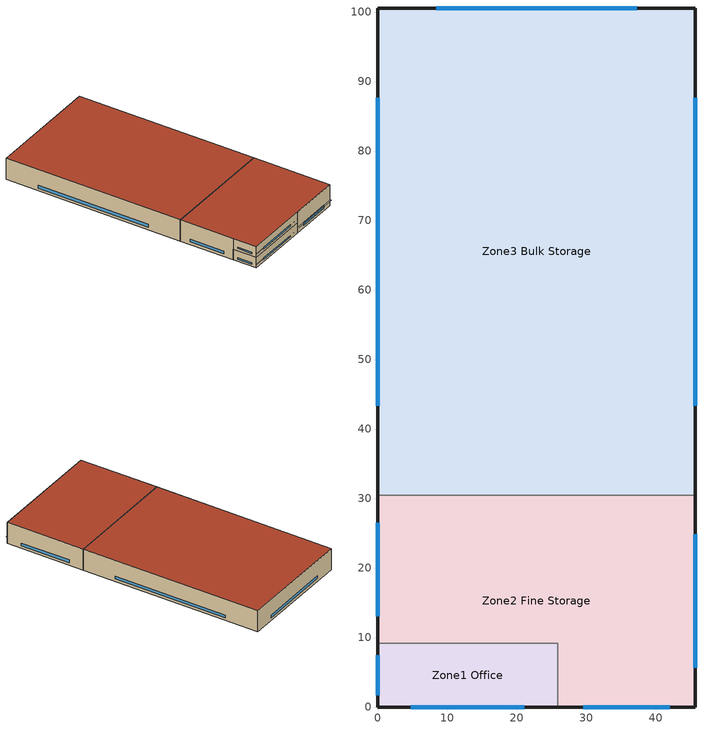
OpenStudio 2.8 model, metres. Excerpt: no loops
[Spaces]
Zone3 Bulk Storage
 floor ground: 45.72,100.58 45.72,30.48 0,30.48 0,100.58 z0
 wall outside (BTAP-Ext-Wall-Mass:U-0.183-:{ "cond"=>0.06} adj ext wall insulation): 45.72,30.48 45.72,100.58 0,100.58 0,30.48 z0:8.53
 wall to Zone2 Fine Storage: 45.72,30.48 0,30.48 z0:8.53
 window (BTAP-Ext-DaylightDiffuser:U=0.140 SHGC=0.600-:{ "cond"=>0.7}): 0,87.68 0,43.38 / 37.3,100.58 8.42,100.58 / 45.72,43.38 45.72,87.68 z1.08:2.16
 roof outside (BTAP-Ext-Roof-Metal:U-0.12099999999999998-:{ "cond"=>0.057} adj roof insulation): 45.72,30.48 45.72,100.58 0,100.58 0,30.48 z8.53
Zone2 Fine Storage
 floor to Zone1 Office: 0,0 0,9.14 25.91,9.14 25.91,0 z4.27
 floor ground: 45.72,30.48 45.72,0 25.91,0 25.91,9.14 0,9.14 0,30.48 z0
 wall outside (BTAP-Ext-Wall-Mass:U-0.183-:{ "cond"=>0.06} adj ext wall insulation): 0,30.48 0,9.14 / 25.91,0 45.72,0 45.72,30.48 z0:8.53; 0,9.14 0,0 25.91,0 z4.27:8.53
 wall to Zone1 Office: 0,9.14 25.91,9.14 25.91,0 z0:4.27
 window (BTAP-Ext-DaylightDiffuser:U=0.140 SHGC=0.600-:{ "cond"=>0.7}): 29.56,0 42.06,0 / 0,26.54 0,13.08 / 45.72,5.62 45.72,24.86 z1.08:2.16; 4.78,0 21.13,0 / 0,7.45 0,1.7 z5.19:5.73
 roof outside (BTAP-Ext-Roof-Metal:U-0.12099999999999998-:{ "cond"=>0.057} adj roof insulation): 45.72,0 45.72,30.48 0,30.48 0,0 z8.53
Zone1 Office
 floor ground: 25.91,9.14 25.91,0 0,0 0,9.14 z0
 wall outside (BTAP-Ext-Wall-Mass:U-0.183-:{ "cond"=>0.06} adj ext wall insulation): 0,9.14 0,0 25.91,0 z0:4.27
 window (BTAP-Ext-DaylightDiffuser:U=0.140 SHGC=0.600-:{ "cond"=>0.7}): 4.78,0 21.13,0 / 0,7.45 0,1.7 z0.92:1.46
shading: 45.69,0 25.93,0 25.93,-0.6 45.69,-0.6 z2.47; 25.88,0 0.03,0 0.03,-0.3 25.88,-0.3 z5.88; 25.88,0 0.03,0 0.03,-0.3 25.88,-0.3 z1.62
[ClimateZones]
Climate Zone Institution Name 1=ASHRAE; Climate Zone Document Name 1=ANSI/ASHRAE Standard 169; Climate Zone Document Year 1=2006; Climate Zone Institution Name 2=CEC; Climate Zone Document Name 2=California Climate Zone Descriptions; Climate Zone Document Year 2=1995
[Building]
Warehouse-CAN_NT_Yellowknife.AP.719360_CWEC2016.epw created: 2019-08-08 04:21:15 +0000: Default Construction Set=BTAP-Mass at hdd = 8170.0 adj ext wall insulation adj roof insulation; Standards Number of Stories=1; Standards Number of Above Ground Stories=1; Standards Building Type=NECB2017_Warehouse
[Site]
Yellowknife AP: Latitude {deg}=62.463; Longitude {deg}=-114.44; Time Zone {hr}=-7; Elevation {m}=205.7
[Site:WaterMainsTemperature]
Calculation Method=Correlation; Annual Average Outdoor Air Temperature {C}=-3.45833; Maximum Difference In Monthly Average Outdoor Air Temperatures {deltaC}=42.9
[Site:GroundTemperature:BuildingSurface]
19.527, 19.502, 19.536, 19.598, 20.002, 21.64, 22.225, 22.375, 21.449, 20.121, 19.802, 19.633
[SizingPeriod:DesignDay] Barometric Pressure {Pa}=98878; Sky Clearness=0; Rain Indicator=0; Snow Indicator=0; Day of Month=21; Daylight Saving Time Indicator=0; Humidity Indicating Type=Wetbulb; Dry-Bulb Temperature Range Modifier Type=DefaultMultipliers
Name | Maximum Dry-Bulb Temperature {C} | Daily Dry-Bulb Temperature Range {deltaC} | Humidity Indicating Conditions at Maximum Dry-Bulb | Wind Speed {m/s} | Wind Direction {deg} | Month | Day Type | Solar Model Indicator | ASHRAE Taub | ASHRAE Taud
Yellowknife AP Ann Htg 99.6% Condns DB | -40.5 | 0 | -40.5 | 1.7 | 310 | 1 | WinterDesignDay | ASHRAEClearSky
Yellowknife AP Ann Clg .4% Condns DB=>MWB | 25.4 | 7.9 | 16 | 4 | 150 | 7 | SummerDesignDay | ASHRAETau | 0.369 | 2.418
[Material:NoMass] Roughness=Smooth; Thermal Absorptance=0.9; Solar Absorptance=0.7
Name | Thermal Resistance {m2-K/W} | Visible Absorptance
Typical Carpet Pad | 0.21648 | 0.8
Typical Insulation 1 | 6.78179 | 0.7
Typical Insulation 2 | 5.19354 | 0.7
Typical Insulation 3 | 8.26445 | 0.7
Typical Carpet Pad 2 | 2.57255 | 0.8
Typical Carpet Pad 3 | 4.69593 | 0.8
Typical Insulation 4 | 0.714268 | 0.7
Typical Insulation 5 | 0.714286 | 0.7
Typical Insulation 6 R-93.1_R-value 40.0 (ft^2*h*R/Btu) | 7.04441 | 0.7
Typical Insulation 6 R-99.97_R-value 45.0 (ft^2*h*R/Btu) | 7.92496 | 0.7
[Material]
Name | Roughness | Thickness {m} | Conductivity {W/m-K} | Density {kg/m3} | Specific Heat {J/kg-K} | Thermal Absorptance | Solar Absorptance | Visible Absorptance
100mm Normalweight concrete floor | MediumSmooth | 0.1016 | 2.31 | 2322 | 832
G01 13mm gypsum board | Smooth | 0.0127 | 0.16 | 800 | 1090 | 0.9 | 0.7 | 0.5
G05 25mm wood | MediumSmooth | 0.0254 | 0.15 | 608 | 1630 | 0.9 | 0.5 | 0.5
4 in. Normalweight Concrete Floor | MediumRough | 0.1016 | 2.31 | 2322 | 832 | 0.9 | 0.7 | 0.7
1IN Stucco; 1IN Stucco 1 | Smooth | 0.0253 | 0.6918 | 1858 | 837 | 0.9 | 0.7 | 0.92
8IN CONCRETE HW RefBldg; 8IN CONCRETE HW RefBldg 1 | Rough | 0.2032 | 1.311 | 2240 | 836.8 | 0.9 | 0.7 | 0.7
1/2IN Gypsum; 1/2IN Gypsum 1 | Smooth | 0.0127 | 0.16 | 784.9 | 830 | 0.9 | 0.4 | 0.4
Metal Roof Surface; F08 Metal surface; Metal Roof Surface 1 | Smooth | 0.0008 | 45.28 | 7824 | 500 | 0.9 | 0.7 | 0.7
6 in. Normalweight Concrete Floor | MediumRough | 0.1524 | 2.31 | 2322 | 832 | 0.9 | 0.7 | 0.7
[Construction]
BTAP-Int-Floor: 100mm Normalweight concrete floor, Typical Carpet Pad
BTAP-Int-Wall: G01 13mm gypsum board, G01 13mm gypsum board
BTAP-Int-Ceiling: Typical Carpet Pad, 100mm Normalweight concrete floor
BTAP-Ext-DaylightDiffuser: SimpleGlazing
BTAP-Int-Door: G05 25mm wood
BTAP-Ext-Floor-Mass:U-0.142: Typical Insulation 1, 4 in. Normalweight Concrete Floor, Typical Carpet Pad
BTAP-Ext-Wall-Mass:U-0.183: 1IN Stucco, 8IN CONCRETE HW RefBldg, Typical Insulation 2, 1/2IN Gypsum
BTAP-Ext-Roof-Metal:U-0.12099999999999998: Metal Roof Surface, Typical Insulation 3
BTAP-Grnd-Floor-Mass:U-0.379: 6 in. Normalweight Concrete Floor, Typical Carpet Pad 2
BTAP-Grnd-Roof-Mass:U-0.21: 6 in. Normalweight Concrete Floor, Typical Carpet Pad 3
BTAP-Ext-Door:U-1.4: F08 Metal surface, Typical Insulation 4
BTAP-Ext-OverHeadDoor:U-1.4: Typical Insulation 5
BTAP-Ext-DaylightDiffuser:U=0.140 SHGC=0.600: SimpleGlazing:U=0.140 SHGC=0.600
BTAP-Ext-DaylightDiffuser:U=0.140 SHGC=0.600-:{ "cond"=>0.7}: SimpleGlazing:U=0.140 SHGC=0.600 1 U-0.12
BTAP-Ext-Wall-Mass:U-0.183-:{ "cond"=>0.06} adj ext wall insulation: 1IN Stucco 1, 8IN CONCRETE HW RefBldg 1, Typical Insulation 6 R-93.1_R-value 40.0 (ft^2*h*R/Btu), 1/2IN Gypsum 1
BTAP-Ext-Roof-Metal:U-0.12099999999999998-:{ "cond"=>0.057} adj roof insulation: Metal Roof Surface 1, Typical Insulation 6 R-99.97_R-value 45.0 (ft^2*h*R/Btu)
[DefaultConstructionSet] Default Interior Surface Constructions=Default Surface Constructions 2; Default Ground Contact Surface Constructions=BTAP-Mass at hdd = 8170.0 1; Default Exterior SubSurface Constructions=BTAP-Mass at hdd = 8170.0; Default Interior SubSurface Constructions=Default Sub Surface Constructions 2; Interior Partition Construction=BTAP-Int-Door
Name | Default Exterior Surface Constructions
BTAP-Mass at hdd = 8170.0 | BTAP-Mass at hdd = 8170.0
BTAP-Mass at hdd = 8170.0 adj ext wall insulation adj roof insulation | BTAP-Mass at hdd = 8170.0 adj ext wall insulation adj roof insulation
[DefaultSurfaceConstructions]
Name | Floor Construction | Wall Construction | Roof Ceiling Construction
Default Surface Constructions 2 | BTAP-Int-Floor | BTAP-Int-Wall | BTAP-Int-Ceiling
BTAP-Mass at hdd = 8170.0; BTAP-Mass at hdd = 8170.0 adj ext wall insulation adj roof insulation | BTAP-Ext-Floor-Mass:U-0.142 | BTAP-Ext-Wall-Mass:U-0.183 | BTAP-Ext-Roof-Metal:U-0.12099999999999998
BTAP-Mass at hdd = 8170.0 1 | BTAP-Grnd-Floor-Mass:U-0.379 | BTAP-Grnd-Roof-Mass:U-0.21 | BTAP-Grnd-Roof-Mass:U-0.21
[DefaultSubSurfaceConstructions]
Name | Fixed Window Construction | Operable Window Construction | Door Construction | Glass Door Construction | Overhead Door Construction | Skylight Construction | Tubular Daylight Dome Construction | Tubular Daylight Diffuser Construction
Default Sub Surface Constructions 2 | BTAP-Ext-DaylightDiffuser | BTAP-Ext-DaylightDiffuser | BTAP-Int-Door
BTAP-Mass at hdd = 8170.0 | BTAP-Ext-DaylightDiffuser:U=0.140 SHGC=0.600 | BTAP-Ext-DaylightDiffuser:U=0.140 SHGC=0.600 | BTAP-Ext-Door:U-1.4 | BTAP-Ext-DaylightDiffuser:U=0.140 SHGC=0.600 | BTAP-Ext-OverHeadDoor:U-1.4 | BTAP-Ext-DaylightDiffuser:U=0.140 SHGC=0.600 | BTAP-Ext-DaylightDiffuser:U=0.140 SHGC=0.600 | BTAP-Ext-DaylightDiffuser:U=0.140 SHGC=0.600
[WindowMaterial:SimpleGlazingSystem] Solar Heat Gain Coefficient=0.6; Visible Transmittance=0.21
Name | U-Factor {W/m2-K}
SimpleGlazing | 2.2
SimpleGlazing:U=0.140 SHGC=0.600 | 1.4
SimpleGlazing:U=0.140 SHGC=0.600 1 U-0.12 | 0.7
[Space] Building Story=Building Story 1; Part of Total Floor Area=Yes
Name | Space Type | Thermal Zone
Zone3 Bulk Storage | Space Function Warehouse storage area medium to bulky palletized items | ALL_ST=Warehouse storage area medium to bulky palletized items_FL=Building Story 1_SCH=A
Zone2 Fine Storage | Space Function Warehouse storage area small hand-carried items(4) | ALL_ST=Warehouse storage area small hand-carried items(4)_FL=Building Story 1_SCH=A
Zone1 Office | Space Function Office enclosed <= 25 m2 | ALL_ST=Office enclosed <= 25 m2_FL=Building Story 1_SCH=A
[BuildingStory]
Building Story 1: Nominal Z Coordinate {m}=0
[SpaceType] Standards Building Type=Space Function
Name | Default Schedule Set | Design Specification Outdoor Air Object | Standards Space Type
Space Function Warehouse storage area medium to bulky palletized items | Space Function Warehouse storage area medium to bulky palletized items Schedule Set | Space Function Warehouse storage area medium to bulky palletized items Ventilation | Warehouse storage area medium to bulky palletized items
Space Function Warehouse storage area small hand-carried items(4) | Space Function Warehouse storage area small hand-carried items(4) Schedule Set | Space Function Warehouse storage area small hand-carried items(4) Ventilation | Warehouse storage area small hand-carried items(4)
Space Function Office enclosed <= 25 m2 | Space Function Office enclosed <= 25 m2 Schedule Set | Space Function Office enclosed <= 25 m2 Ventilation | Office enclosed <= 25 m2
[People:Definition] Number of People Calculation Method=People/Area; Fraction Radiant=0.3
Name | People per Space Floor Area {person/m2}
Space Function Office enclosed <= 25 m2 People Definition | 0.0500182
Space Function Warehouse storage area medium to bulky palletized items People Definition | 0.0100036
Space Function Warehouse storage area small hand-carried items(4) People Definition | 0.0200073
[People] Work Efficiency Schedule=Work Efficiency Schedule; Clothing Insulation Schedule=Clothing Schedule; Air Velocity Schedule=Air Velocity Schedule; Multiplier=1
Name | People Definition | Space or SpaceType
Space Function Office enclosed <= 25 m2 People | Space Function Office enclosed <= 25 m2 People Definition | Space Function Office enclosed <= 25 m2
Space Function Warehouse storage area medium to bulky palletized items People | Space Function Warehouse storage area medium to bulky palletized items People Definition | Space Function Warehouse storage area medium to bulky palletized items
Space Function Warehouse storage area small hand-carried items(4) People | Space Function Warehouse storage area small hand-carried items(4) People Definition | Space Function Warehouse storage area small hand-carried items(4)
[Lights:Definition] Design Level Calculation Method=Watts/Area; Fraction Radiant=0.5; Fraction Visible=0.2
Name | Watts per Space Floor Area {W/m2}
Space Function Office enclosed <= 25 m2 Lights Definition-new - 85.0 percent reduction | 4
Space Function Warehouse storage area small hand-carried items(4) Lights Definition-new - 85.0 percent reduction | 3.7
Space Function Warehouse storage area medium to bulky palletized items Lights Definition-new - 85.0 percent reduction | 1.8
[Lights] Fraction Replaceable=1
Name | Lights Definition | Space or SpaceType
Space Function Office enclosed <= 25 m2 Lights 85.0 percent reduction | Space Function Office enclosed <= 25 m2 Lights Definition-new - 85.0 percent reduction | Space Function Office enclosed <= 25 m2
Space Function Warehouse storage area medium to bulky palletized items Lights 85.0 percent reduction | Space Function Warehouse storage area medium to bulky palletized items Lights Definition-new - 85.0 percent reduction | Space Function Warehouse storage area medium to bulky palletized items
Space Function Warehouse storage area small hand-carried items(4) Lights 85.0 percent reduction | Space Function Warehouse storage area small hand-carried items(4) Lights Definition-new - 85.0 percent reduction | Space Function Warehouse storage area small hand-carried items(4)
[ElectricEquipment:Definition] Design Level Calculation Method=Watts/Area; Fraction Radiant=0.5
Name | Watts per Space Floor Area {W/m2}
Space Function Office enclosed <= 25 m2 Elec Equip Definition - 50.0 percent reduction | 3.75136
Space Function Warehouse storage area small hand-carried items(4) Elec Equip Definition - 50.0 percent reduction; Space Function Warehouse storage area medium to bulky palletized items Elec Equip Definition - 50.0 percent reduction | 0.500182
[ElectricEquipment]
Name | Electric Equipment Definition | Space or SpaceType
Space Function Office enclosed <= 25 m2 Elec Equip 50.0 percent reduction | Space Function Office enclosed <= 25 m2 Elec Equip Definition - 50.0 percent reduction | Space Function Office enclosed <= 25 m2
Space Function Warehouse storage area medium to bulky palletized items Elec Equip 50.0 percent reduction | Space Function Warehouse storage area medium to bulky palletized items Elec Equip Definition - 50.0 percent reduction | Space Function Warehouse storage area medium to bulky palletized items
Space Function Warehouse storage area small hand-carried items(4) Elec Equip 50.0 percent reduction | Space Function Warehouse storage area small hand-carried items(4) Elec Equip Definition - 50.0 percent reduction | Space Function Warehouse storage area small hand-carried items(4)
[DesignSpecification:OutdoorAir] Outdoor Air Method=Sum; Outdoor Air Flow per Person {m3/s-person}=0; Outdoor Air Flow Rate {m3/s}=0; Outdoor Air Flow Air Changes per Hour {1/hr}=0
Name | Outdoor Air Flow per Floor Area {m3/s-m2}
Space Function Office enclosed <= 25 m2 Ventilation | 0.00042164
Space Function Warehouse storage area medium to bulky palletized items Ventilation; Space Function Warehouse storage area small hand-carried items(4) Ventilation | 0.0003048
[DefaultScheduleSet] Number of People Schedule=NECB-A-Occupancy; People Activity Level Schedule=NECB-Activity; Electric Equipment Schedule=NECB-A-Electric-Equipment; Infiltration Schedule=Always On
Name | Lighting Schedule
Space Function Office enclosed <= 25 m2 Schedule Set | NECB-A-Occupancy-NECB-A-Lighting-0.3-0.1-0.67-Light Ruleset
Space Function Warehouse storage area medium to bulky palletized items Schedule Set; Space Function Warehouse storage area small hand-carried items(4) Schedule Set | NECB-A-Lighting
[ThermostatSetpoint:DualSetpoint] Heating Setpoint Temperature Schedule=NECB-A-Thermostat Setpoint-Heating; Cooling Setpoint Temperature Schedule=NECB-A-Thermostat Setpoint-Cooling
Space Function Office enclosed <= 25 m2 Thermostat 3; Space Function Warehouse storage area small hand-carried items(4) Thermostat 3; Space Function Warehouse storage area medium to bulky palletized items Thermostat 3
[SpaceInfiltration:DesignFlowRate] Schedule=Always On Discrete; Design Flow Rate Calculation Method=Flow/ExteriorArea; Flow per Exterior Surface Area {m3/s-m2}=6.88019e-05; Constant Term Coefficient=0; Temperature Term Coefficient=0; Velocity Term Coefficient=0.224; Velocity Squared Term Coefficient=0
Name | Space or SpaceType
Zone1 Office Infiltration | Zone1 Office
Zone2 Fine Storage Infiltration | Zone2 Fine Storage
Zone3 Bulk Storage Infiltration | Zone3 Bulk Storage
[ThermalZone] Use Ideal Air Loads=No
Name | Thermostat
ALL_ST=Office enclosed <= 25 m2_FL=Building Story 1_SCH=A | Space Function Office enclosed <= 25 m2 Thermostat 3
ALL_ST=Warehouse storage area small hand-carried items(4)_FL=Building Story 1_SCH=A | Space Function Warehouse storage area small hand-carried items(4) Thermostat 3
ALL_ST=Warehouse storage area medium to bulky palletized items_FL=Building Story 1_SCH=A | Space Function Warehouse storage area medium to bulky palletized items Thermostat 3
[HeatExchanger:AirToAir:SensibleAndLatent] Availability Schedule=Always On Discrete; Nominal Supply Air Flow Rate {m3/s}=autosize; Sensible Effectiveness at 100% Heating Air Flow=0.9; Latent Effectiveness at 100% Heating Air Flow=0.9; Sensible Effectiveness at 75% Heating Air Flow=0.9; Latent Effectiveness at 75% Heating Air Flow=0.9; Sensible Effectiveness at 100% Cooling Air Flow=0.9; Latent Effectiveness at 100% Cooling Air Flow=0.9; Sensible Effectiveness at 75% Cooling Air Flow=0.9; Latent Effectiveness at 75% Cooling Air Flow=0.9; Supply Air Outlet Temperature Control=Yes; Heat Exchanger Type=Rotary; Frost Control Type=ExhaustOnly; Threshold Temperature {C}=-23.3; Initial Defrost Time Fraction=0.167; Rate of Defrost Time Fraction Increase {1/K}=1.44; Economizer Lockout=Yes
Name | Nominal Electric Power {W}
Sys_3_PSZ ALL_ST=Office enclosed <= 25 m2_FL=Building Story 1_SCH=A ERV | 121.662
Sys_4_PSZ_ALL_ST=Warehouse storage area medium to bulky palletized items_FL=Building Story 1_SCH=A ERV | 750.88
Sys_4_PSZ_ALL_ST=Warehouse storage area small hand-carried items(4)_FL=Building Story 1_SCH=A ERV | 354.73
[SetpointManager:OutdoorAirPretreat] Minimum Setpoint Temperature {C}=-99; Maximum Setpoint Temperature {C}=99; Minimum Setpoint Humidity Ratio {kgWater/kgDryAir}=1e-05; Maximum Setpoint Humidity Ratio {kgWater/kgDryAir}=1
Setpoint Manager Outdoor Air Pretreat 1; Setpoint Manager Outdoor Air Pretreat 2; Setpoint Manager Outdoor Air Pretreat 3
[AvailabilityManager:NightCycle] Control Type=CycleOnAny; Thermostat Tolerance {deltaC}=1; Cycling Run Time {s}=3600
Availability Manager Night Cycle 1; Availability Manager Night Cycle 2; Availability Manager Night Cycle 3
[Schedule:Ruleset]
Clothing Schedule: Default Day Schedule=Clothing Schedule Default Winter Clothes
Air Velocity Schedule: Default Day Schedule=Air Velocity Schedule Default
Work Efficiency Schedule: Default Day Schedule=Work Efficiency Schedule Default
NECB-A-Occupancy: Default Day Schedule=NECB-A-Occupancy Default
NECB-Activity: Default Day Schedule=NECB-Activity Default; Summer Design Day Schedule=NECB-Activity Summer Design Day; Winter Design Day Schedule=NECB-Activity Winter Design Day
NECB-A-Occupancy-NECB-A-Lighting-0.3-0.1-0.67-Light Ruleset: Default Day Schedule=NECB-A-Occupancy-NECB-A-Lighting-0.3-0.1-0.67-Light Default
NECB-A-Electric-Equipment: Default Day Schedule=NECB-A-Electric-Equipment Default
Always On: Default Day Schedule=Always On Default
NECB-A-Thermostat Setpoint-Heating: Default Day Schedule=NECB-A-Thermostat Setpoint-Heating Default
NECB-A-Thermostat Setpoint-Cooling: Default Day Schedule=NECB-A-Thermostat Setpoint-Cooling Default
NECB-A-Lighting: Default Day Schedule=NECB-A-Lighting Default
[Schedule:Day]
Clothing Schedule Default Winter Clothes; Always On Default: 24, 0, 1
Clothing Schedule Summer Clothes: 24, 0, 0.5
Air Velocity Schedule Default; NECB-A-Electric-Equipment Sat Day; NECB-A-Electric-Equipment Sun|Hol Day: 24, 0, 0.2
Work Efficiency Schedule Default; NECB-A-Occupancy Sat Day; NECB-A-Occupancy Sun|Hol Day: 24, 0, 0
NECB-A-Occupancy Default; NECB-A-Occupancy Default|Wkdy Day: 7, 0, 0, 8, 0, 0.1, 9, 0, 0.7, 12, 0, 0.9, 14, 0, 0.5, 17, 0, 0.9, 18, 0, 0.7, 19, 0, 0.3, 23, 0, 0.1, 24, 0, 0
NECB-Activity Default; NECB-Activity Winter Design Day; NECB-Activity Summer Design Day: 24, 0, 130
NECB-A-Occupancy-NECB-A-Lighting-0.3-0.1-0.67-Light Default; NECB-A-Occupancy-NECB-A-Lighting-0.3-0.1-0.67-Default|Wkdy-Light Day: 7, 0, 0.03495, 8, 0, 0.2097, 9, 0, 0.8, 17, 0, 0.9, 18, 0, 0.8, 19, 0, 0.5, 21, 0, 0.2097, 23, 0, 0.0699, 24, 0, 0.03495
NECB-A-Occupancy-NECB-A-Lighting-0.3-0.1-0.67-Sat-Light Day; NECB-A-Occupancy-NECB-A-Lighting-0.3-0.1-0.67-Sun|Hol-Light Day: 24, 0, 0.03495
NECB-A-Electric-Equipment Default; NECB-A-Electric-Equipment Default|Wkdy Day: 7, 0, 0.2, 8, 0, 0.3, 9, 0, 0.8, 18, 0, 0.9, 19, 0, 0.5, 21, 0, 0.3, 24, 0, 0.2
NECB-A-Thermostat Setpoint-Heating Default; NECB-A-Thermostat Setpoint-Heating Default|Wkdy Day: 6, 0, 18, 7, 0, 20, 21, 0, 22, 24, 0, 18
NECB-A-Thermostat Setpoint-Heating Sat Day; NECB-A-Thermostat Setpoint-Heating Sun|Hol Day: 24, 0, 18
NECB-A-Thermostat Setpoint-Cooling Default; NECB-A-Thermostat Setpoint-Cooling Default|Wkdy Day: 6, 0, 35, 21, 0, 24, 24, 0, 35
NECB-A-Thermostat Setpoint-Cooling Sat Day; NECB-A-Thermostat Setpoint-Cooling Sun|Hol Day: 24, 0, 35
NECB-A-Lighting Default; NECB-A-Lighting Default|Wkdy Day: 7, 0, 0.05, 8, 0, 0.3, 9, 0, 0.8, 17, 0, 0.9, 18, 0, 0.8, 19, 0, 0.5, 21, 0, 0.3, 23, 0, 0.1, 24, 0, 0.05
NECB-A-Lighting Sat Day; NECB-A-Lighting Sun|Hol Day: 24, 0, 0.05
[Schedule:Rule] Date Specification Type=DateRange; Start Day=1
Name | Schedule Ruleset | Rule Order | Day Schedule | Start Month | End Month | End Day | Apply Monday | Apply Tuesday | Apply Wednesday | Apply Thursday | Apply Friday | Apply Saturday | Apply Sunday
Schedule Rule 1 | Clothing Schedule | 0 | Clothing Schedule Summer Clothes | 5 | 9 | 30
Schedule Rule 2 | NECB-A-Occupancy | 2 | NECB-A-Occupancy Default|Wkdy Day | 1 | 12 | 31 | Yes | Yes | Yes | Yes | Yes
Schedule Rule 3 | NECB-A-Occupancy | 1 | NECB-A-Occupancy Sat Day | 1 | 12 | 31 |  |  |  |  |  | Yes
Schedule Rule 4 | NECB-A-Occupancy | 0 | NECB-A-Occupancy Sun|Hol Day | 1 | 12 | 31 |  |  |  |  |  |  | Yes
Schedule Rule 5 | NECB-A-Occupancy-NECB-A-Lighting-0.3-0.1-0.67-Light Ruleset | 2 | NECB-A-Occupancy-NECB-A-Lighting-0.3-0.1-0.67-Default|Wkdy-Light Day | 1 | 12 | 31 | Yes | Yes | Yes | Yes | Yes
Schedule Rule 6 | NECB-A-Occupancy-NECB-A-Lighting-0.3-0.1-0.67-Light Ruleset | 1 | NECB-A-Occupancy-NECB-A-Lighting-0.3-0.1-0.67-Sat-Light Day | 1 | 12 | 31 |  |  |  |  |  | Yes
Schedule Rule 7 | NECB-A-Occupancy-NECB-A-Lighting-0.3-0.1-0.67-Light Ruleset | 0 | NECB-A-Occupancy-NECB-A-Lighting-0.3-0.1-0.67-Sun|Hol-Light Day | 1 | 12 | 31 |  |  |  |  |  |  | Yes
Schedule Rule 8 | NECB-A-Electric-Equipment | 2 | NECB-A-Electric-Equipment Default|Wkdy Day | 1 | 12 | 31 | Yes | Yes | Yes | Yes | Yes
Schedule Rule 9 | NECB-A-Electric-Equipment | 1 | NECB-A-Electric-Equipment Sat Day | 1 | 12 | 31 |  |  |  |  |  | Yes
Schedule Rule 10 | NECB-A-Electric-Equipment | 0 | NECB-A-Electric-Equipment Sun|Hol Day | 1 | 12 | 31 |  |  |  |  |  |  | Yes
Schedule Rule 11 | NECB-A-Thermostat Setpoint-Heating | 2 | NECB-A-Thermostat Setpoint-Heating Default|Wkdy Day | 1 | 12 | 31 | Yes | Yes | Yes | Yes | Yes
Schedule Rule 12 | NECB-A-Thermostat Setpoint-Heating | 1 | NECB-A-Thermostat Setpoint-Heating Sat Day | 1 | 12 | 31 |  |  |  |  |  | Yes
Schedule Rule 13 | NECB-A-Thermostat Setpoint-Heating | 0 | NECB-A-Thermostat Setpoint-Heating Sun|Hol Day | 1 | 12 | 31 |  |  |  |  |  |  | Yes
Schedule Rule 14 | NECB-A-Thermostat Setpoint-Cooling | 2 | NECB-A-Thermostat Setpoint-Cooling Default|Wkdy Day | 1 | 12 | 31 | Yes | Yes | Yes | Yes | Yes
Schedule Rule 15 | NECB-A-Thermostat Setpoint-Cooling | 1 | NECB-A-Thermostat Setpoint-Cooling Sat Day | 1 | 12 | 31 |  |  |  |  |  | Yes
Schedule Rule 16 | NECB-A-Thermostat Setpoint-Cooling | 0 | NECB-A-Thermostat Setpoint-Cooling Sun|Hol Day | 1 | 12 | 31 |  |  |  |  |  |  | Yes
Schedule Rule 17 | NECB-A-Lighting | 2 | NECB-A-Lighting Default|Wkdy Day | 1 | 12 | 31 | Yes | Yes | Yes | Yes | Yes
Schedule Rule 18 | NECB-A-Lighting | 1 | NECB-A-Lighting Sat Day | 1 | 12 | 31 |  |  |  |  |  | Yes
Schedule Rule 19 | NECB-A-Lighting | 0 | NECB-A-Lighting Sun|Hol Day | 1 | 12 | 31 |  |  |  |  |  |  | Yes
[Schedule:Constant]
Always On Discrete: Value=1
